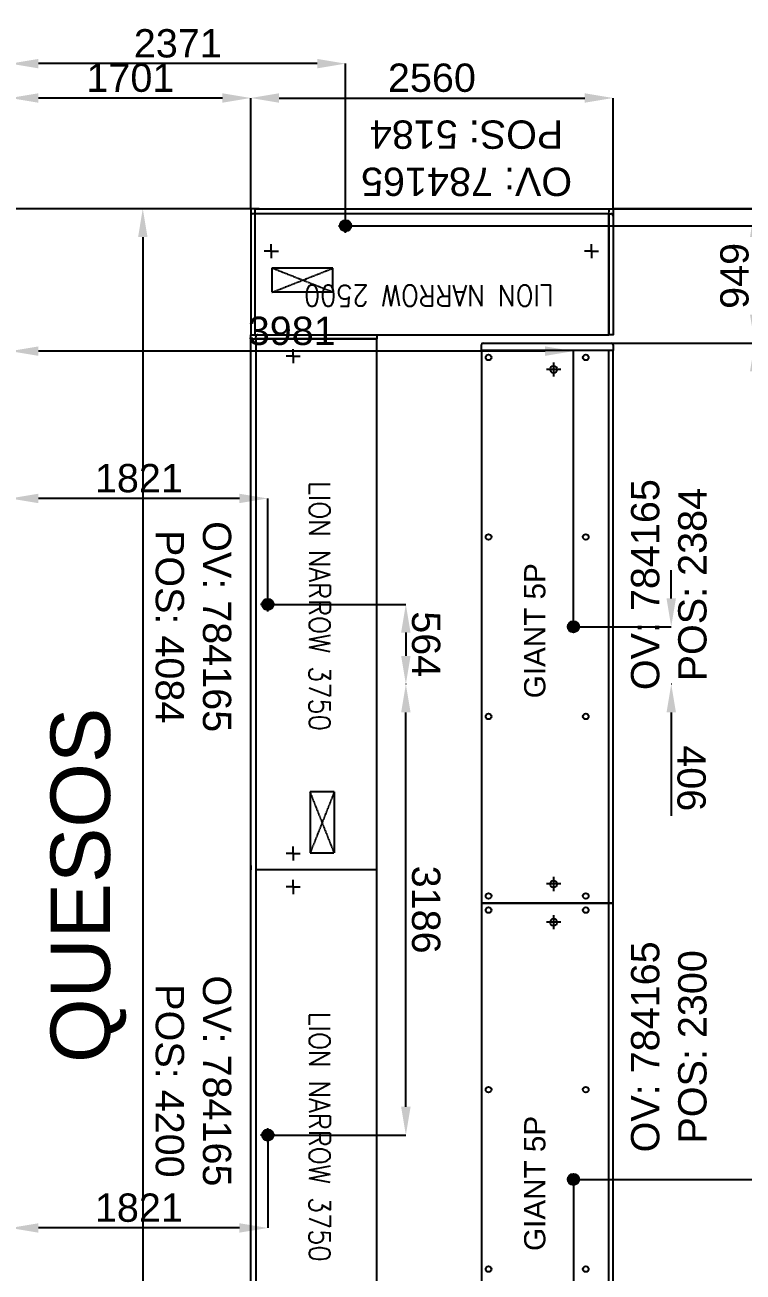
# Model space of a CAD drawing. Header units: millimetres. Extents: x 1478096 to 1808313, y 619971 to 762366.
# Drawn here: x 1794002 to 1799076, y 712494 to 721306 of the extents above; entities that cross this region are included whole.
import ezdxf
from ezdxf.enums import TextEntityAlignment as Align

# ---------------------------------------------------------------- set-up
doc = ezdxf.new("R2010")
doc.units = ezdxf.units.MM
doc.header["$LTSCALE"] = 10
doc.linetypes.add('TRATTEGGIATA', pattern=[0.75, 0.5, -0.25])
doc.linetypes.add('TRATTEGGIATA2', pattern=[0.375, 0.25, -0.125])
for name, color, linetype in [('BANCHI', 3, 'Continuous'), ('COSTAN-CAM-NOMENCLATURAS', 7, 'Continuous'), ('COSTAN-EXH-COTAS', 7, 'Continuous'), ('COSTAN-EXH-Desagues', 1, 'Continuous'), ('COSTAN-EXH-NOMENCLATURAS', 7, 'Continuous'), ('COSTAN-EXTERIOR', 3, 'Continuous'), ('DESAGUE MAQUINA', 3, 'Continuous'), ('DESAGUE PISO', 7, 'TRATTEGGIATA'), ('EXTERIOR', 3, 'Continuous'), ('GABINETE', 1, 'Continuous'), ('GOP', 1, 'Continuous'), ('LATERALES', 3, 'Continuous'), ('QUADRO_ELETTRICO', 8, 'Continuous'), ('TESTI20', 3, 'Continuous'), ('TETTO', 3, 'TRATTEGGIATA'), ('ZZZZW-section count', 250, 'Continuous')]:
    doc.layers.add(name, color=color, linetype=linetype)
doc.styles.add('costan', font='arial.ttf')
doc.styles.add('HEAD', font='arial.ttf', dxfattribs={"height": 0.6})
doc.styles.get("Standard").update_dxf_attribs({"font": 'arial.ttf'})
doc.styles.add('TESTI15', font='romans.shx', dxfattribs={"width": 0.9, "height": 1.5})
doc.dimstyles.new('COSTAN-DESAGUES', dxfattribs={"dimtxt": 200, "dimasz": 200, "dimexe": 0, "dimexo": 0, "dimgap": 40, "dimtad": 1, "dimdec": 0, "dimzin": 0, "dimdsep": 46, "dimtxsty": 'costan', "dimblk1": 'ARCHTICK', "dimblk2": 'ARCHTICK', "dimcen": 0, "dimclrd": 256, "dimclre": 256, "dimclrt": 256, "dimadec": 0, "dimazin": 0, "dimtfac": 1, "dimtdec": 0, "dimtofl": 0, "dimtmove": 0, "dimatfit": 3, "dimfxl": 0, "dimtolj": 1, "dimtzin": 0, "dimarcsym": 0})
doc.dimstyles.new('COSTAN-MM-100', dxfattribs={"dimtxt": 200, "dimasz": 200, "dimexe": 0, "dimexo": 0, "dimgap": 40, "dimtad": 1, "dimdec": 0, "dimzin": 0, "dimdsep": 46, "dimtxsty": 'costan', "dimblk1": 'ARCHTICK', "dimblk2": 'ARCHTICK', "dimcen": 0, "dimclrd": 256, "dimclre": 256, "dimclrt": 256, "dimadec": 0, "dimazin": 0, "dimtfac": 1, "dimtdec": 0, "dimtofl": 0, "dimtmove": 0, "dimatfit": 3, "dimfxl": 0, "dimtolj": 1, "dimtzin": 0, "dimarcsym": 0})

# ---------------------------------------------------------------- blocks, each defined once
blk = doc.blocks.new('LI_TL1_N_375')
at = {"layer": 'DESAGUE MAQUINA'}
for p, q in [((121.7, -590), (71.7, -590)), ((121.7, -590), (121.7, -540)), ((121.7, -590), (121.7, -640)), ((121.7, -590), (171.7, -590)), ((3635, -590), (3585, -590)), ((3635, -590), (3635, -540)), ((3635, -590), (3635, -640)), ((3635, -590), (3685, -590))]:
    blk.add_line(p, q, dxfattribs=at)
at = {"layer": 'DESAGUE PISO'}
for p, q in [((1925, -770), (1825, -770)), ((1875, -720), (1875, -820))]:
    blk.add_line(p, q, dxfattribs=at)
at = {"layer": 'GABINETE'}
for p, q in [((3750, 0), (0, 0)), ((0, 0), (0, -855)), ((0, -855), (3750, -855)), ((2500, -890), (0, -890))]:
    blk.add_line(p, q, dxfattribs=at)
at = {"layer": 'LATERALES', "color": 3, "linetype": 'ByBlock'}
blk.add_line((3750, -890), (0, -890), dxfattribs=at)
at = {"layer": 'LATERALES'}
blk.add_line((3720, -890), (3750, -890), dxfattribs=at)
at = {"layer": 'QUADRO_ELETTRICO', "linetype": 'TRATTEGGIATA2'}
for p, q in [((3200, -300), (3630, -300)), ((3200, -300), (3630, -470)), ((3630, -300), (3200, -470)), ((3200, -300), (3200, -470)), ((3630, -470), (3630, -300)), ((3200, -470), (3630, -470))]:
    blk.add_line(p, q, dxfattribs=at)
at = {"layer": 'TESTI20', "style": 'TESTI15', "width": 0.9}
blk.add_text('LION NARROW 3750', height=147.999, dxfattribs=at).set_placement((1886.9, -403.1), align=Align.MIDDLE)
blk = doc.blocks.new('LI_TL1_N_250')
at = {"layer": 'DESAGUE MAQUINA'}
for p, q in [((121.7, -590), (71.7, -590)), ((121.7, -590), (121.7, -540)), ((121.7, -590), (121.7, -640)), ((121.7, -590), (171.7, -590)), ((2385, -590), (2335, -590)), ((2385, -590), (2385, -540)), ((2385, -590), (2385, -640)), ((2385, -590), (2435, -590))]:
    blk.add_line(p, q, dxfattribs=at)
at = {"layer": 'DESAGUE PISO'}
for p, q in [((1910, -770), (1810, -770)), ((1860, -720), (1860, -820))]:
    blk.add_line(p, q, dxfattribs=at)
at = {"layer": 'GABINETE'}
for p, q in [((2500, 0), (0, 0)), ((0, 0), (0, -855)), ((0, -855), (2500, -855)), ((2500, -890), (0, -890))]:
    blk.add_line(p, q, dxfattribs=at)
at = {"layer": 'LATERALES'}
for p, q in [((2500, -890), (0, -890)), ((2470, -890), (2500, -890))]:
    blk.add_line(p, q, dxfattribs=at)
at = {"layer": 'QUADRO_ELETTRICO', "linetype": 'TRATTEGGIATA2'}
for p, q in [((1950, -300), (2380, -300)), ((1950, -300), (2380, -470)), ((2380, -300), (1950, -470)), ((1950, -300), (1950, -470)), ((2380, -470), (2380, -300)), ((1950, -470), (2380, -470))]:
    blk.add_line(p, q, dxfattribs=at)
at = {"layer": 'TESTI20', "style": 'TESTI15', "width": 0.9}
blk.add_text('LION NARROW 2500', height=147.999, dxfattribs=at).set_placement((1271.4, -276.1), align=Align.MIDDLE)
blk = doc.blocks.new('giant')
at = {"layer": 'COSTAN-EXH-Desagues'}
blk.add_hatch(color=256, dxfattribs=at).paths.add_polyline_path([(-38882.7, 31468.6, 1), (-38962.7, 31468.6, 1)])
for p, q in [((-38672.7, 29516.1), (-38672.7, 33421.1)), ((-39062.7, 33336.1), (-39062.7, 33236.1)), ((-39012.7, 33286.1), (-39112.7, 33286.1)), ((-38962.7, 31468.6), (-38882.7, 31468.6)), ((-38922.7, 31428.6), (-38922.7, 31508.6)), ((-39062.7, 29701.1), (-39062.7, 29601.1)), ((-39012.7, 29651.1), (-39112.7, 29651.1))]:
    blk.add_line(p, q)
for centre, radius in [((-39522.7, 33371.1), 20), ((-39062.7, 33286.1), 25), ((-38835.7, 33371.1), 20), ((-39522.7, 32102.8), 20), ((-38835.7, 32102.8), 20), ((-39522.7, 30834.4), 20), ((-38835.7, 30834.4), 20), ((-39062.7, 29651.1), 25), ((-39522.7, 29566.1), 20), ((-38835.7, 29566.1), 20)]:
    blk.add_circle(centre, radius)
at = {"layer": 'COSTAN-EXH-Desagues', "color": 4}
for p, q in [((-38962.7, 31468.1), (-38951.2, 31496.7)), ((-38950.8, 31440.1), (-38962.7, 31468.1)), ((-38951.2, 31496.7), (-38922.7, 31508.6)), ((-38922.7, 31508.6), (-38894.6, 31497)), ((-38882.7, 31468.6), (-38894.9, 31439.9)), ((-38894.6, 31497), (-38882.7, 31468.6)), ((-38922.8, 31428.6), (-38950.8, 31440.1)), ((-38894.9, 31439.9), (-38922.8, 31428.6))]:
    blk.add_line(p, q, dxfattribs=at)
at = {"layer": 'COSTAN-EXH-Desagues'}
blk.add_circle((-38922.7, 31468.6), 40, dxfattribs=at)
at = {"layer": 'COSTAN-EXTERIOR'}
for p, q in [((-38642.7, 33421.1), (-39572.7, 33421.1)), ((-39572.7, 33421.1), (-39572.7, 29516.1)), ((-38642.7, 29516.1), (-38642.7, 33421.1)), ((-39572.7, 29516.1), (-38642.7, 29516.1))]:
    blk.add_line(p, q, dxfattribs=at)
at = {"color": 7}
blk.add_text('GIANT 5P', height=150, rotation=90, dxfattribs=at).set_placement((-39120.9, 30962.9))
blk = doc.blocks.new('gl')
at = {"layer": 'EXTERIOR'}
for p, q in [((-39527.3, 34267.8), (-39527.3, 34307.3)), ((-39514.8, 34319.8), (-38609.8, 34319.8)), ((-38597.3, 34307.3), (-38597.3, 34267.8)), ((-38597.3, 34267.8), (-39527.3, 34267.8))]:
    blk.add_line(p, q, dxfattribs=at)
for centre, start, end in [((-39514.8, 34307.3), 90, 180), ((-38609.8, 34307.3), 0, 90)]:
    blk.add_arc(centre, 12.5, start, end, dxfattribs=at)
blk = doc.blocks.new('*D439')
at = {"layer": 'COSTAN-EXH-COTAS', "lineweight": -2, "transparency": 16777216}
for p, q in [((1798145.1, 719058.6), (1799158.5, 719058.6)), ((1799158.5, 704315.6), (1799158.5, 718858.6)), ((1798145.1, 704115.6), (1799158.5, 704115.6))]:
    blk.add_line(p, q, dxfattribs=at)
at = {"layer": 'COSTAN-EXH-COTAS', "transparency": 16777216}
for points in [[(1799125.2, 718858.6), (1799191.9, 718858.6), (1799158.5, 719058.6)], [(1799125.2, 704315.6), (1799191.9, 704315.6), (1799158.5, 704115.6)]]:
    blk.add_solid(points, dxfattribs=at)
at = {"layer": 'Defpoints', "color": 0, "transparency": 16777216}
for p in [(1798145.1, 719058.6, 112421.9), (1799158.5, 719058.6), (1798145.1, 704115.6, 112421.9)]:
    blk.add_point(p, dxfattribs=at)
at = {"layer": 'COSTAN-EXH-COTAS', "transparency": 16777216, "insert": (1799016.4, 711587.1), "char_height": 200, "attachment_point": 5, "rotation": 90, "style": 'costan'}
blk.add_mtext('\\A1;14943', dxfattribs=at)
blk = doc.blocks.new('_ARCHTICK')
at = {"color": 0, "linetype": 'ByBlock', "const_width": 0.15}
blk.add_lwpolyline([(-0.5, -0.5), (0.5, 0.5)], dxfattribs=at)
blk = doc.blocks.new('*D440')
at = {"layer": 'COSTAN-EXH-COTAS', "lineweight": -2, "transparency": 16777216}
for p, q in [((1798157.6, 720007.2), (1799158.5, 720007.2)), ((1799158.5, 719258.6), (1799158.5, 719807.2))]:
    blk.add_line(p, q, dxfattribs=at)
at = {"layer": 'COSTAN-EXH-COTAS', "transparency": 16777216}
for points in [[(1799125.2, 719807.2), (1799191.9, 719807.2), (1799158.5, 720007.2)], [(1799125.2, 719258.6), (1799191.9, 719258.6), (1799158.5, 719058.6)]]:
    blk.add_solid(points, dxfattribs=at)
at = {"layer": 'Defpoints', "color": 0, "transparency": 16777216}
for p in [(1798157.6, 720007.2, 112421.9), (1799158.5, 720007.2), (1799158.5, 719058.6)]:
    blk.add_point(p, dxfattribs=at)
at = {"layer": 'COSTAN-EXH-COTAS', "transparency": 16777216, "insert": (1799016.4, 719532.9), "char_height": 200, "attachment_point": 5, "rotation": 90, "style": 'costan'}
blk.add_mtext('\\A1;949', dxfattribs=at)
blk = doc.blocks.new('*D441')
at = {"layer": 'COSTAN-EXH-COTAS', "lineweight": -2, "transparency": 16777216}
for p, q in [((1795597.6, 720007.2), (1794834.7, 720007.2)), ((1794834.7, 719807.2), (1794834.7, 703367.2)), ((1795597.6, 703167.2), (1794834.7, 703167.2))]:
    blk.add_line(p, q, dxfattribs=at)
at = {"layer": 'COSTAN-EXH-COTAS', "transparency": 16777216}
for points in [[(1794801.4, 719807.2), (1794868.1, 719807.2), (1794834.7, 720007.2)], [(1794801.4, 703367.2), (1794868.1, 703367.2), (1794834.7, 703167.2)]]:
    blk.add_solid(points, dxfattribs=at)
at = {"layer": 'Defpoints', "color": 0, "transparency": 16777216}
for p in [(1795597.6, 720007.2, 112421.9), (1794834.7, 703167.2), (1795597.6, 703167.2, 112421.9)]:
    blk.add_point(p, dxfattribs=at)
at = {"layer": 'COSTAN-EXH-COTAS', "transparency": 16777216, "insert": (1794692.6, 711587.2), "char_height": 200, "attachment_point": 5, "rotation": 90, "style": 'costan'}
blk.add_mtext('\\A1;16840', dxfattribs=at)
blk = doc.blocks.new('*D442')
at = {"layer": 'COSTAN-EXH-COTAS', "lineweight": -2, "transparency": 16777216}
for p, q in [((1795597.6, 720007.2), (1795597.6, 720789.8)), ((1795797.6, 720789.8), (1797957.6, 720789.8)), ((1798157.6, 720007.2), (1798157.6, 720789.8))]:
    blk.add_line(p, q, dxfattribs=at)
at = {"layer": 'COSTAN-EXH-COTAS', "transparency": 16777216}
for points in [[(1795797.6, 720823.1), (1795797.6, 720756.4), (1795597.6, 720789.8)], [(1797957.6, 720823.1), (1797957.6, 720756.4), (1798157.6, 720789.8)]]:
    blk.add_solid(points, dxfattribs=at)
at = {"layer": 'Defpoints', "color": 0, "transparency": 16777216}
for p in [(1798157.6, 720789.8), (1795597.6, 720007.2), (1798157.6, 720007.2, 112421.9)]:
    blk.add_point(p, dxfattribs=at)
at = {"layer": 'COSTAN-EXH-COTAS', "transparency": 16777216, "insert": (1796877.6, 720931.9), "char_height": 200, "attachment_point": 5, "style": 'costan'}
blk.add_mtext('\\A1;2560', dxfattribs=at)
blk = doc.blocks.new('COSTAN-REFERENCIA DE DESAGÜES')
at = {"layer": 'COSTAN-EXH-Desagues'}
blk.add_hatch(color=256, dxfattribs=at).paths.add_polyline_path([(40, 0, 1), (-40, 0, 1)])
blk.add_circle((0, 0), 40, dxfattribs=at)
blk = doc.blocks.new('*D368')
at = {"layer": 'COSTAN-EXH-Desagues', "lineweight": -2, "transparency": 16777216}
for p, q in [((1796067.6, 721032.6), (1794096.9, 721032.6)), ((1796267.6, 719887.2), (1796267.6, 721032.6))]:
    blk.add_line(p, q, dxfattribs=at)
at = {"layer": 'COSTAN-EXH-Desagues', "transparency": 16777216}
for points in [[(1794096.9, 721065.9), (1794096.9, 720999.2), (1793896.9, 721032.6)], [(1796067.6, 721065.9), (1796067.6, 720999.2), (1796267.6, 721032.6)]]:
    blk.add_solid(points, dxfattribs=at)
at = {"layer": 'Defpoints', "color": 0, "transparency": 16777216}
for p in [(1793896.9, 721032.6), (1793896.9, 721032.6), (1796267.6, 719887.2, 112421.9)]:
    blk.add_point(p, dxfattribs=at)
at = {"layer": 'COSTAN-EXH-Desagues', "transparency": 16777216, "insert": (1795082.2, 721174.8), "char_height": 200, "attachment_point": 5, "style": 'costan'}
blk.add_mtext('\\A1;2371', dxfattribs=at)
blk = doc.blocks.new('*D369')
at = {"layer": 'COSTAN-EXH-Desagues', "lineweight": -2, "transparency": 16777216}
for p, q in [((1796267.6, 719887.2), (1799435.3, 719887.2)), ((1799435.3, 719687.2), (1799435.3, 716848.4)), ((1799435.3, 716648.4), (1799435.3, 716648.4))]:
    blk.add_line(p, q, dxfattribs=at)
at = {"layer": 'COSTAN-EXH-Desagues', "transparency": 16777216}
for points in [[(1799468.6, 719687.2), (1799402, 719687.2), (1799435.3, 719887.2)], [(1799468.6, 716848.4), (1799402, 716848.4), (1799435.3, 716648.4)]]:
    blk.add_solid(points, dxfattribs=at)
at = {"layer": 'Defpoints', "color": 0, "transparency": 16777216}
for p in [(1796267.6, 719887.2, 112421.9), (1799435.3, 716648.4), (1799435.3, 716648.4)]:
    blk.add_point(p, dxfattribs=at)
at = {"layer": 'COSTAN-EXH-Desagues', "transparency": 16777216, "insert": (1799577.5, 718267.8), "char_height": 200, "attachment_point": 5, "rotation": 270.00021, "style": 'costan'}
blk.add_mtext('\\A1;3239', dxfattribs=at)
blk = doc.blocks.new('*D370')
at = {"layer": 'COSTAN-EXH-Desagues', "lineweight": -2, "transparency": 16777216}
for p, q in [((1797677.6, 719001.2), (1794096.9, 719001.2)), ((1797877.6, 717054.1), (1797877.6, 719001.2))]:
    blk.add_line(p, q, dxfattribs=at)
at = {"layer": 'COSTAN-EXH-Desagues', "transparency": 16777216}
for points in [[(1794096.9, 719034.6), (1794096.9, 718967.9), (1793896.9, 719001.2)], [(1797677.6, 719034.6), (1797677.6, 718967.9), (1797877.6, 719001.2)]]:
    blk.add_solid(points, dxfattribs=at)
at = {"layer": 'Defpoints', "color": 0, "transparency": 16777216}
for p in [(1793896.9, 719001.2), (1793896.9, 719001.2), (1797877.6, 717054.1, 112421.9)]:
    blk.add_point(p, dxfattribs=at)
at = {"layer": 'COSTAN-EXH-Desagues', "transparency": 16777216, "insert": (1795887.2, 719143.4), "char_height": 200, "attachment_point": 5, "style": 'costan'}
blk.add_mtext('\\A1;3981', dxfattribs=at)
blk = doc.blocks.new('*D371')
at = {"layer": 'COSTAN-EXH-Desagues', "lineweight": -2, "transparency": 16777216}
for p, q in [((1798568.7, 717254.1), (1798568.7, 717454.1)), ((1797877.6, 717054.1), (1798568.7, 717054.1)), ((1798571.3, 716648.4), (1798568.7, 716648.4)), ((1798568.7, 716448.4), (1798568.7, 715718.6))]:
    blk.add_line(p, q, dxfattribs=at)
at = {"layer": 'COSTAN-EXH-Desagues', "transparency": 16777216}
for points in [[(1798602, 717254.1), (1798535.3, 717254.1), (1798568.7, 717054.1)], [(1798602, 716448.4), (1798535.3, 716448.4), (1798568.7, 716648.4)]]:
    blk.add_solid(points, dxfattribs=at)
at = {"layer": 'Defpoints', "color": 0, "transparency": 16777216}
for p in [(1797877.6, 717054.1, 112421.9), (1798568.7, 716648.4), (1798571.3, 716648.4)]:
    blk.add_point(p, dxfattribs=at)
at = {"layer": 'COSTAN-EXH-Desagues', "transparency": 16777216, "insert": (1798710.8, 715983.5), "char_height": 200, "attachment_point": 5, "rotation": 270.00021, "style": 'costan'}
blk.add_mtext('\\A1;406', dxfattribs=at)
blk = doc.blocks.new('*D372')
at = {"layer": 'COSTAN-EXH-Desagues', "lineweight": -2, "transparency": 16777216}
for p, q in [((1797877.6, 713149.1), (1797877.6, 711524.9)), ((1797677.6, 711524.9), (1794096.9, 711524.9))]:
    blk.add_line(p, q, dxfattribs=at)
at = {"layer": 'COSTAN-EXH-Desagues', "transparency": 16777216}
for points in [[(1794096.9, 711558.3), (1794096.9, 711491.6), (1793896.9, 711524.9)], [(1797677.6, 711558.3), (1797677.6, 711491.6), (1797877.6, 711524.9)]]:
    blk.add_solid(points, dxfattribs=at)
at = {"layer": 'Defpoints', "color": 0, "transparency": 16777216}
for p in [(1797877.6, 713149.1, 112421.9), (1793896.9, 711524.9), (1793896.9, 711524.9)]:
    blk.add_point(p, dxfattribs=at)
at = {"layer": 'COSTAN-EXH-Desagues', "transparency": 16777216, "insert": (1795887.2, 711667.1), "char_height": 200, "attachment_point": 5, "style": 'costan'}
blk.add_mtext('\\A1;3981', dxfattribs=at)
blk = doc.blocks.new('*D373')
at = {"layer": 'COSTAN-EXH-Desagues', "lineweight": -2, "transparency": 16777216}
for p, q in [((1799435.3, 716648.4), (1799435.3, 716648.4)), ((1799435.3, 713349.1), (1799435.3, 716448.4)), ((1797877.6, 713149.1), (1799435.3, 713149.1))]:
    blk.add_line(p, q, dxfattribs=at)
at = {"layer": 'COSTAN-EXH-Desagues', "transparency": 16777216}
for points in [[(1799468.6, 716448.4), (1799402, 716448.4), (1799435.3, 716648.4)], [(1799468.7, 713349.1), (1799402, 713349.1), (1799435.3, 713149.1)]]:
    blk.add_solid(points, dxfattribs=at)
at = {"layer": 'Defpoints', "color": 0, "transparency": 16777216}
for p in [(1799435.3, 716648.4), (1799435.3, 716648.4), (1797877.6, 713149.1, 112421.9)]:
    blk.add_point(p, dxfattribs=at)
at = {"layer": 'COSTAN-EXH-Desagues', "transparency": 16777216, "insert": (1799577.5, 714898.8), "char_height": 200, "attachment_point": 5, "rotation": 270.00021, "style": 'costan'}
blk.add_mtext('\\A1;3499', dxfattribs=at)
blk = doc.blocks.new('*D420')
at = {"layer": 'COSTAN-EXH-COTAS', "lineweight": -2, "transparency": 16777216}
for p, q in [((1795397.6, 720789.8), (1794096.9, 720789.8)), ((1795597.6, 720746.3), (1795597.6, 720789.8))]:
    blk.add_line(p, q, dxfattribs=at)
at = {"layer": 'COSTAN-EXH-COTAS', "transparency": 16777216}
for points in [[(1794096.9, 720823.1), (1794096.9, 720756.4), (1793896.9, 720789.8)], [(1795397.6, 720823.1), (1795397.6, 720756.4), (1795597.6, 720789.8)]]:
    blk.add_solid(points, dxfattribs=at)
at = {"layer": 'Defpoints', "color": 0, "transparency": 16777216}
for p in [(1793896.9, 720789.8), (1793896.9, 720789.8), (1795597.6, 720746.3)]:
    blk.add_point(p, dxfattribs=at)
at = {"layer": 'COSTAN-EXH-COTAS', "transparency": 16777216, "insert": (1794747.2, 720931.9), "char_height": 200, "attachment_point": 5, "style": 'costan'}
blk.add_mtext('\\A1;1701', dxfattribs=at)
blk = doc.blocks.new('*D423')
at = {"layer": 'COSTAN-EXH-Desagues', "lineweight": -2, "transparency": 16777216}
for p, q in [((1795517.6, 717960.4), (1794096.9, 717960.4)), ((1795717.6, 717212.2), (1795717.6, 717960.4))]:
    blk.add_line(p, q, dxfattribs=at)
at = {"layer": 'COSTAN-EXH-Desagues', "transparency": 16777216}
for points in [[(1794096.9, 717993.8), (1794096.9, 717927.1), (1793896.9, 717960.4)], [(1795517.6, 717993.8), (1795517.6, 717927.1), (1795717.6, 717960.4)]]:
    blk.add_solid(points, dxfattribs=at)
at = {"layer": 'Defpoints', "color": 0, "transparency": 16777216}
for p in [(1793896.9, 717960.4), (1793896.9, 717960.4), (1795717.6, 717212.2, 112421.9)]:
    blk.add_point(p, dxfattribs=at)
at = {"layer": 'COSTAN-EXH-Desagues', "transparency": 16777216, "insert": (1794807.2, 718102.5), "char_height": 200, "attachment_point": 5, "style": 'costan'}
blk.add_mtext('\\A1;1821', dxfattribs=at)
blk = doc.blocks.new('*D424')
at = {"layer": 'COSTAN-EXH-Desagues', "lineweight": -2, "transparency": 16777216}
for p, q in [((1795717.6, 717212.2), (1796693.5, 717212.2)), ((1796693.5, 717012.2), (1796693.5, 716848.4)), ((1796696.1, 716648.4), (1796693.5, 716648.4))]:
    blk.add_line(p, q, dxfattribs=at)
at = {"layer": 'COSTAN-EXH-Desagues', "transparency": 16777216}
for points in [[(1796726.8, 717012.2), (1796660.1, 717012.2), (1796693.5, 717212.2)], [(1796726.8, 716848.4), (1796660.1, 716848.4), (1796693.5, 716648.4)]]:
    blk.add_solid(points, dxfattribs=at)
at = {"layer": 'Defpoints', "color": 0, "transparency": 16777216}
for p in [(1795717.6, 717212.2, 112421.9), (1796693.5, 716648.4), (1796696.1, 716648.4)]:
    blk.add_point(p, dxfattribs=at)
at = {"layer": 'COSTAN-EXH-Desagues', "transparency": 16777216, "insert": (1796835.6, 716930.3), "char_height": 200, "attachment_point": 5, "rotation": 270.00021, "style": 'costan'}
blk.add_mtext('\\A1;564', dxfattribs=at)
blk = doc.blocks.new('*D425')
at = {"layer": 'COSTAN-EXH-Desagues', "lineweight": -2, "transparency": 16777216}
for p, q in [((1795717.6, 713462.2), (1795717.6, 712806)), ((1795517.6, 712806), (1794096.9, 712806))]:
    blk.add_line(p, q, dxfattribs=at)
at = {"layer": 'COSTAN-EXH-Desagues', "transparency": 16777216}
for points in [[(1794096.9, 712839.3), (1794096.9, 712772.7), (1793896.9, 712806)], [(1795517.6, 712839.3), (1795517.6, 712772.7), (1795717.6, 712806)]]:
    blk.add_solid(points, dxfattribs=at)
at = {"layer": 'Defpoints', "color": 0, "transparency": 16777216}
for p in [(1795717.6, 713462.2, 112421.9), (1793896.9, 712806), (1793896.9, 712806)]:
    blk.add_point(p, dxfattribs=at)
at = {"layer": 'COSTAN-EXH-Desagues', "transparency": 16777216, "insert": (1794807.2, 712948.1), "char_height": 200, "attachment_point": 5, "style": 'costan'}
blk.add_mtext('\\A1;1821', dxfattribs=at)
blk = doc.blocks.new('*D426')
at = {"layer": 'COSTAN-EXH-Desagues', "lineweight": -2, "transparency": 16777216}
for p, q in [((1796696.1, 716648.4), (1796693.5, 716648.4)), ((1796693.5, 713662.2), (1796693.5, 716448.4)), ((1795717.6, 713462.2), (1796693.5, 713462.2))]:
    blk.add_line(p, q, dxfattribs=at)
at = {"layer": 'COSTAN-EXH-Desagues', "transparency": 16777216}
for points in [[(1796726.8, 716448.4), (1796660.1, 716448.4), (1796693.5, 716648.4)], [(1796726.8, 713662.2), (1796660.2, 713662.2), (1796693.5, 713462.2)]]:
    blk.add_solid(points, dxfattribs=at)
at = {"layer": 'Defpoints', "color": 0, "transparency": 16777216}
for p in [(1796693.5, 716648.4), (1796696.1, 716648.4), (1795717.6, 713462.2, 112421.9)]:
    blk.add_point(p, dxfattribs=at)
at = {"layer": 'COSTAN-EXH-Desagues', "transparency": 16777216, "insert": (1796835.7, 715055.3), "char_height": 200, "attachment_point": 5, "rotation": 270.00021, "style": 'costan'}
blk.add_mtext('\\A1;3186', dxfattribs=at)

msp = doc.modelspace()

# ---------------------------------------------------------------- linework, layer by layer
at = {"layer": 'BANCHI'}
for p, q in [((1795627.571, 719972.233, 112421.869), (1795612.571, 719972.233, 112421.869)), ((1798127.571, 719972.233, 112421.869), (1798142.571, 719972.233, 112421.869)), ((1795632.571, 719087.233, 112421.869), (1795632.571, 719102.233, 112421.869))]:
    msp.add_line(p, q, dxfattribs=at)
at = {"layer": 'BANCHI', "elevation": 112421.869}
for points in [[(1795627.571, 720007.233), (1795597.571, 720007.233, -1.33033444), (1795597.571, 720007.233), (1795597.571, 719117.233), (1795627.571, 719117.233)], [(1798127.571, 720007.233), (1798157.571, 720007.233, 1.33033444), (1798157.571, 720007.233), (1798157.571, 719117.233), (1798127.571, 719117.233)], [(1795597.571, 719087.233), (1795597.571, 719117.233, 1.33033444), (1795597.571, 719117.233), (1796487.571, 719117.233), (1796487.571, 719087.233)]]:
    msp.add_lwpolyline(points, format="xyb", dxfattribs=at)
at = {"layer": 'BANCHI'}
for centre, start, end in [((1795612.571, 719957.233, 112421.869), 90, 180), ((1798142.571, 719957.233, 112421.869), 0, 90), ((1795647.571, 719102.233, 112421.869), 90, 180)]:
    msp.add_arc(centre, 15, start, end, dxfattribs=at)
at = {"layer": 'COSTAN-EXH-COTAS'}
for p, q in [((1795597.571, 720007.233, 112421.869), (1792259.307, 720007.233, 112421.869)), ((1801255.746, 720007.233, 112421.869), (1798157.571, 720007.233, 112421.869))]:
    msp.add_line(p, q, dxfattribs=at)
at = {"layer": 'GOP'}
for p, q in [((1795627.571, 719972.233, 112421.869), (1795627.571, 719117.233, 112421.869)), ((1795627.571, 719967.233, 112421.869), (1795627.571, 719117.233, 112421.869)), ((1798127.571, 719972.233, 112421.869), (1798127.571, 719117.233, 112421.869)), ((1798127.571, 719967.233, 112421.869), (1798127.571, 719117.233, 112421.869)), ((1795632.571, 719087.233, 112421.869), (1796487.571, 719087.233, 112421.869)), ((1795637.571, 719087.233, 112421.869), (1796487.571, 719087.233, 112421.869))]:
    msp.add_line(p, q, dxfattribs=at)
at = {"layer": 'TETTO'}
for p, q in [((1795627.571, 720007.233, 112421.869), (1795627.571, 719967.233, 112421.869)), ((1798127.571, 720007.233, 112421.869), (1798127.571, 719967.233, 112421.869)), ((1795597.571, 719087.233, 112421.869), (1795637.571, 719087.233, 112421.869))]:
    msp.add_line(p, q, dxfattribs=at)

# ---------------------------------------------------------------- block references
at = {"layer": 'COSTAN-CAM-NOMENCLATURAS'}
for name, p, rotation in [('LI_TL1_N_250', (1798127.571, 719117.233, 112421.869), 180), ('LI_TL1_N_375', (1796487.571, 719087.233, 112421.869), 270), ('LI_TL1_N_375', (1796487.571, 715337.233, 112421.869), 270)]:
    msp.add_blockref(name, p, dxfattribs=dict(at, rotation=rotation))
at = {"layer": 'COSTAN-EXH-Desagues'}
for p in [(1796267.571, 719887.233, 112421.869), (1795717.571, 717212.233, 112421.869), (1797877.571, 717054.108, 112421.869), (1795717.571, 713462.233, 112421.869), (1797877.571, 713149.108, 112421.869)]:
    msp.add_blockref('COSTAN-REFERENCIA DE DESAGÜES', p, dxfattribs=at)
at = {"layer": 'COSTAN-EXTERIOR'}
for name, p in [('gl', (1836754.875, 684738.783, 112421.869)), ('giant', (1836800.314, 685585.505, 112421.869)), ('giant', (1836800.314, 681680.505, 112421.869))]:
    msp.add_blockref(name, p, dxfattribs=at)

# ---------------------------------------------------------------- texts
at = {"layer": 'COSTAN-EXH-NOMENCLATURAS', "char_height": 200, "attachment_point": 5, "style": 'costan'}
for s, insert, rotation in [('OV: 784165\\PPOS: 5184', (1797122.529, 720365.755), 180), ('OV: 784165\\PPOS: 2384', (1798552.62, 717351.405), 90), ('OV: 784165\\PPOS: 4084', (1795191.448, 717054.6), 270), ('OV: 784165\\PPOS: 2300', (1798552.62, 714085.49), 90), ('OV: 784165\\PPOS: 4200', (1795191.448, 713844.938), 270)]:
    msp.add_mtext(s, dxfattribs=dict(at, insert=insert, rotation=rotation))
at = {"layer": 'ZZZZW-section count', "style": 'HEAD'}
msp.add_text('QUESOS', height=420, rotation=90, dxfattribs=at).set_placement((1794603.066, 713971.89, 64472.888))

# ---------------------------------------------------------------- dimensions: what is measured, and where the dimension line sits
at = {"layer": 'COSTAN-EXH-COTAS'}
for base, p1, p2, picture, middle in [((1793896.883, 720789.758), (1795597.571, 720746.34), (1793896.883, 720789.758), '*D420', (1794747.227, 720931.872)), ((1798157.571, 720789.758), (1795597.571, 720007.233), (1798157.571, 720007.233, 112421.869), '*D442', (1796877.571, 720931.872))]:
    dim = msp.add_linear_dim(base=base, p1=p1, p2=p2, dimstyle='COSTAN-MM-100', dxfattribs=at)
    dim.commit()
    dim.dimension.update_dxf_attribs({"geometry": picture, "text_midpoint": middle})
for base, p1, p2, picture, middle in [((1794834.73, 703167.233), (1795597.571, 720007.233, 112421.869), (1795597.571, 703167.233, 112421.869), '*D441', (1794692.615, 711587.233)), ((1799158.55, 720007.233), (1799158.55, 719058.608), (1798157.571, 720007.233, 112421.869), '*D440', (1799016.435, 719532.92)), ((1799158.55, 719058.608), (1798145.071, 704115.608, 112421.869), (1798145.071, 719058.608, 112421.869), '*D439', (1799016.367, 711587.108))]:
    dim = msp.add_linear_dim(base=base, p1=p1, p2=p2, angle=90, dimstyle='COSTAN-MM-100', dxfattribs=at)
    dim.commit()
    dim.dimension.update_dxf_attribs({"geometry": picture, "text_midpoint": middle})
at = {"layer": 'COSTAN-EXH-Desagues'}
for base, p1, p2, picture, middle in [((1793896.883, 721032.58), (1796267.571, 719887.233, 112421.869), (1793896.883, 721032.58), '*D368', (1795082.227, 721174.762)), ((1793896.883, 719001.247), (1797877.571, 717054.108, 112421.869), (1793896.883, 719001.247), '*D370', (1795887.227, 719143.429)), ((1793896.883, 717960.433), (1795717.571, 717212.233, 112421.869), (1793896.883, 717960.433), '*D423', (1794807.227, 718102.548)), ((1793896.883, 712806.007), (1795717.571, 713462.233, 112421.869), (1793896.883, 712806.007), '*D425', (1794807.227, 712948.122)), ((1793896.883, 711524.929), (1797877.571, 713149.108, 112421.869), (1793896.883, 711524.929), '*D372', (1795887.227, 711667.111))]:
    dim = msp.add_linear_dim(base=base, p1=p1, p2=p2, dimstyle='COSTAN-DESAGUES', dxfattribs=at)
    dim.commit()
    dim.dimension.update_dxf_attribs({"geometry": picture, "text_midpoint": middle})
for base, p1, p2, picture, middle in [((1799435.314, 716648.409), (1796267.571, 719887.233, 112421.869), (1799435.314, 716648.409), '*D369', (1799577.491, 718267.827)), ((1798568.669, 716648.406), (1797877.571, 717054.108, 112421.869), (1798571.313, 716648.406), '*D371', (1798710.786, 715983.509)), ((1796693.474, 716648.399), (1795717.571, 717212.233, 112421.869), (1796696.118, 716648.399), '*D424', (1796835.588, 716930.318)), ((1796693.474, 716648.399), (1795717.571, 713462.233, 112421.869), (1796696.118, 716648.399), '*D426', (1796835.663, 715055.318)), ((1799435.314, 716648.409), (1797877.571, 713149.108, 112421.869), (1799435.314, 716648.409), '*D373', (1799577.503, 714898.762))]:
    dim = msp.add_linear_dim(base=base, p1=p1, p2=p2, angle=90.0002105, dimstyle='COSTAN-DESAGUES', dxfattribs=at)
    dim.commit()
    dim.dimension.update_dxf_attribs({"geometry": picture, "text_midpoint": middle})

doc.saveas('drawing.dxf')
